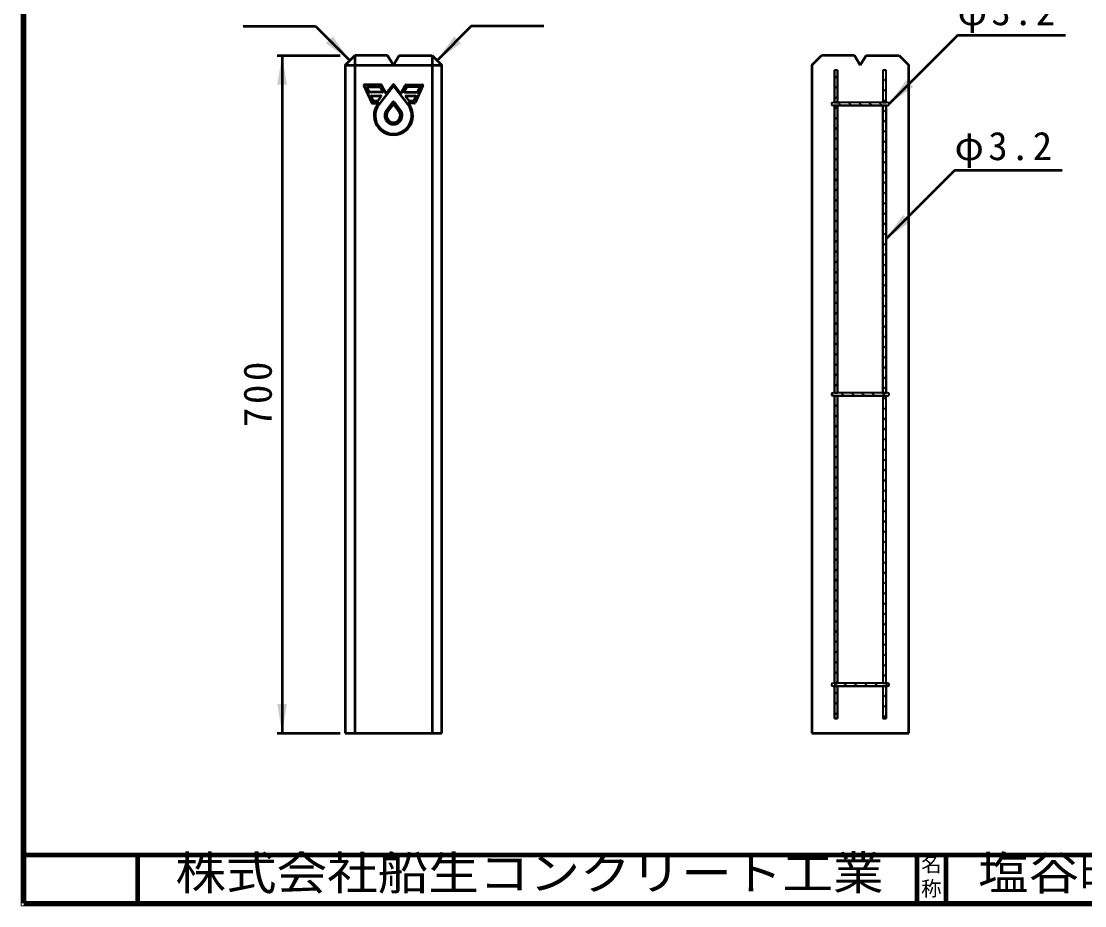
# Model space of a CAD drawing. Units: millimetres, scale not verified. Extents: x 100 to 4105, y 100 to 2870.
# Drawn here: x 100 to 2297, y 100 to 1928 of the extents above; entities that cross this region are included whole.
import ezdxf
from ezdxf.enums import TextEntityAlignment as Align

# ---------------------------------------------------------------- set-up
doc = ezdxf.new("R2010")
doc.units = ezdxf.units.MM
doc.header["$LTSCALE"] = 5
doc.layers.add('V-nasSTD', color=7, linetype='Continuous', lineweight=50)
doc.styles.add('ＭＳ ゴシック', font='')
doc.styles.get('ＭＳ ゴシック').set_extended_font_data('MS Gothic')

msp = doc.modelspace()

# ---------------------------------------------------------------- hatches: boundary and pattern name
at = {"layer": 'V-nasSTD'}
for points in [[(743.481, 1896.418), (778.836, 1846.921), (729.339, 1882.276)], [(994.192, 1896.418), (958.836, 1846.921), (1008.334, 1882.276)], [(648.836, 1796.921), (638.836, 1856.921), (628.836, 1796.921)], [(1928.223, 1806.418), (1892.868, 1756.921), (1942.366, 1792.276)], [(1921.823, 1527.564), (1886.468, 1478.066), (1935.966, 1513.422)], [(628.836, 516.921), (638.836, 456.921), (648.836, 516.921)]]:
    msp.add_hatch(color=256, dxfattribs=at).paths.add_polyline_path(points)

# ---------------------------------------------------------------- linework, layer by layer
at = {"layer": 'V-nasSTD', "lineweight": 100}
for p, q in [((105, 2865), (105, 105)), ((105, 205), (4100, 205)), ((340, 205), (340, 105)), ((1950, 205), (1950, 105)), ((2010, 205), (2010, 105)), ((105, 105), (4100, 105))]:
    msp.add_line(p, q, dxfattribs=at)
at = {"layer": 'V-nasSTD'}
for p, q in [((558.126, 1917.632), (708.126, 1917.632)), ((708.126, 1917.632), (778.836, 1846.921)), ((1029.547, 1917.632), (958.836, 1846.921)), ((1179.547, 1917.632), (1029.547, 1917.632)), ((2034.29, 1898.342), (1892.868, 1756.921)), ((2256.79, 1898.342), (2034.29, 1898.342)), ((628.836, 1856.921), (758.836, 1856.921)), ((638.836, 1856.921), (638.836, 456.921)), ((768.836, 1836.921), (788.836, 1856.921)), ((788.836, 1856.921), (788.836, 456.921)), ((856.836, 1856.921), (788.836, 1856.921)), ((856.836, 1856.921), (868.836, 1836.921)), ((868.836, 1836.921), (880.836, 1856.921)), ((880.836, 1856.921), (948.836, 1856.921)), ((948.836, 1856.921), (968.836, 1836.921)), ((948.836, 1856.921), (948.836, 456.921)), ((1733.268, 1836.921), (1753.268, 1856.921)), ((1821.268, 1856.921), (1753.268, 1856.921)), ((1821.268, 1856.921), (1833.268, 1836.921)), ((1833.268, 1836.921), (1845.268, 1856.921)), ((1845.268, 1856.921), (1913.268, 1856.921)), ((1913.268, 1856.921), (1933.268, 1836.921)), ((768.836, 1836.921), (768.836, 456.921)), ((768.836, 1836.921), (968.836, 1836.921)), ((968.836, 456.921), (968.836, 1836.921)), ((1733.268, 1836.921), (1733.268, 456.921)), ((1933.268, 456.921), (1933.268, 1836.921)), ((807.641, 1795.072), (823.93, 1759.236)), ((843.295, 1796.486), (808.551, 1796.486)), ((818.405, 1781.692), (814.141, 1791.072)), ((815.051, 1792.486), (840.877, 1792.486)), ((845.803, 1781.106), (819.315, 1781.106)), ((835.136, 1750.499), (868.044, 1793.301)), ((841.763, 1791.951), (846.688, 1782.571)), ((852.957, 1779.236), (844.18, 1795.951)), ((854.636, 1779.091), (868.044, 1796.531)), ((869.629, 1796.531), (883.037, 1779.091)), ((869.629, 1793.301), (902.537, 1750.499)), ((884.715, 1779.236), (893.493, 1795.951)), ((895.91, 1791.951), (890.985, 1782.571)), ((891.87, 1781.106), (918.361, 1781.106)), ((894.378, 1796.486), (928.83, 1796.486)), ((922.625, 1792.486), (896.796, 1792.486)), ((929.74, 1795.072), (913.451, 1759.236)), ((919.272, 1781.692), (923.535, 1791.072)), ((826.794, 1763.236), (822.53, 1772.616)), ((823.441, 1774.03), (842.311, 1774.03)), ((824.84, 1758.65), (836.889, 1758.65)), ((835.099, 1762.65), (827.704, 1762.65)), ((843.104, 1772.42), (835.892, 1763.04)), ((852.873, 1741.271), (868.044, 1761.003)), ((869.629, 1761.003), (884.8, 1741.271)), ((901.781, 1763.04), (894.569, 1772.42)), ((895.362, 1774.03), (914.232, 1774.03)), ((912.541, 1758.65), (900.784, 1758.65)), ((909.969, 1762.65), (902.574, 1762.65)), ((915.143, 1772.616), (910.879, 1763.236)), ((837.682, 1757.04), (833.362, 1751.422)), ((856.066, 1739.61), (868.044, 1755.189)), ((869.629, 1755.189), (881.607, 1739.61)), ((899.991, 1757.04), (904.311, 1751.422)), ((2027.89, 1619.488), (1886.468, 1478.066)), ((2250.39, 1619.488), (2027.89, 1619.488)), ((628.836, 456.921), (758.836, 456.921)), ((768.836, 456.921), (968.836, 456.921)), ((1733.268, 456.921), (1933.268, 456.921))]:
    msp.add_line(p, q, dxfattribs=at)
at = {"layer": 'V-nasSTD', "lineweight": 35}
for p, q in [((1786.468, 1826.921), (1780.068, 1826.921)), ((1780.068, 1760.121), (1780.068, 1826.921)), ((1786.468, 1826.921), (1780.068, 1826.921)), ((1780.068, 1826.921), (1780.068, 1760.121)), ((1786.468, 1826.921), (1786.468, 1760.121)), ((1786.468, 1760.121), (1786.468, 1826.921)), ((1886.468, 1826.921), (1880.068, 1826.921)), ((1880.068, 1826.921), (1880.068, 1760.121)), ((1880.068, 1824.209), (1882.78, 1826.921)), ((1886.468, 1826.921), (1880.068, 1826.921)), ((1880.068, 1826.921), (1880.068, 1760.121)), ((1886.468, 1760.121), (1886.468, 1826.921)), ((1886.468, 1760.121), (1886.468, 1826.921)), ((1780.068, 1809.062), (1786.468, 1815.462)), ((1880.068, 1802.996), (1886.468, 1809.396)), ((1780.068, 1787.848), (1786.468, 1794.248)), ((1880.068, 1781.782), (1886.468, 1788.182)), ((1889.668, 1760.121), (1776.868, 1760.121)), ((1780.068, 1760.121), (1776.868, 1760.121)), ((1780.068, 1766.635), (1786.468, 1773.035)), ((1786.468, 1760.121), (1780.068, 1760.121)), ((1780.068, 1760.121), (1786.468, 1760.121)), ((1880.068, 1760.121), (1786.468, 1760.121)), ((1787.486, 1760.121), (1793.886, 1753.721)), ((1808.699, 1760.121), (1815.099, 1753.721)), ((1829.912, 1760.121), (1836.312, 1753.721)), ((1851.125, 1760.121), (1857.525, 1753.721)), ((1872.338, 1760.121), (1878.738, 1753.721)), ((1880.068, 1760.569), (1886.468, 1766.969)), ((1886.468, 1760.121), (1880.068, 1760.121)), ((1880.068, 1760.121), (1886.468, 1760.121)), ((1889.668, 1760.121), (1886.468, 1760.121)), ((1889.668, 1753.721), (1776.868, 1753.721)), ((1776.868, 1753.721), (1780.068, 1753.721)), ((1780.068, 1160.121), (1780.068, 1753.721)), ((1786.468, 1753.721), (1780.068, 1753.721)), ((1780.068, 1753.721), (1780.068, 1160.121)), ((1780.068, 1753.721), (1786.468, 1753.721)), ((1780.068, 1745.422), (1786.468, 1751.822)), ((1786.468, 1753.721), (1786.468, 1160.121)), ((1786.468, 1160.121), (1786.468, 1753.721)), ((1786.468, 1753.721), (1880.068, 1753.721)), ((1880.068, 1160.121), (1880.068, 1753.721)), ((1880.068, 1753.721), (1886.468, 1753.721)), ((1886.468, 1753.721), (1880.068, 1753.721)), ((1880.068, 1753.721), (1880.068, 1160.121)), ((1880.068, 1739.356), (1886.468, 1745.756)), ((1886.468, 1753.721), (1886.468, 1160.121)), ((1886.468, 1753.721), (1889.668, 1753.721)), ((1886.468, 1160.121), (1886.468, 1753.721)), ((1780.068, 1724.209), (1786.468, 1730.609)), ((1880.068, 1718.143), (1886.468, 1724.543)), ((1780.068, 1702.996), (1786.468, 1709.396)), ((1880.068, 1696.93), (1886.468, 1703.33)), ((1780.068, 1681.782), (1786.468, 1688.182)), ((1880.068, 1675.716), (1886.468, 1682.116)), ((1780.068, 1660.569), (1786.468, 1666.969)), ((1880.068, 1654.503), (1886.468, 1660.903)), ((1780.068, 1639.356), (1786.468, 1645.756)), ((1880.068, 1633.29), (1886.468, 1639.69)), ((1780.068, 1618.143), (1786.468, 1624.543)), ((1880.068, 1612.077), (1886.468, 1618.477)), ((1780.068, 1596.93), (1786.468, 1603.33)), ((1780.068, 1575.716), (1786.468, 1582.116)), ((1880.068, 1590.864), (1886.468, 1597.264)), ((1780.068, 1554.503), (1786.468, 1560.903)), ((1880.068, 1569.65), (1886.468, 1576.05)), ((1780.068, 1533.29), (1786.468, 1539.69)), ((1880.068, 1548.437), (1886.468, 1554.837)), ((1780.068, 1512.077), (1786.468, 1518.477)), ((1880.068, 1527.224), (1886.468, 1533.624)), ((1780.068, 1490.864), (1786.468, 1497.264)), ((1880.068, 1506.011), (1886.468, 1512.411)), ((1780.068, 1469.65), (1786.468, 1476.05)), ((1880.068, 1484.798), (1886.468, 1491.198)), ((1780.068, 1448.437), (1786.468, 1454.837)), ((1880.068, 1463.584), (1886.468, 1469.984)), ((1780.068, 1427.224), (1786.468, 1433.624)), ((1880.068, 1442.371), (1886.468, 1448.771)), ((1780.068, 1406.011), (1786.468, 1412.411)), ((1880.068, 1421.158), (1886.468, 1427.558)), ((1880.068, 1399.945), (1886.468, 1406.345)), ((1780.068, 1384.798), (1786.468, 1391.198)), ((1880.068, 1378.732), (1886.468, 1385.132)), ((1780.068, 1363.584), (1786.468, 1369.984)), ((1880.068, 1357.518), (1886.468, 1363.918)), ((1780.068, 1342.371), (1786.468, 1348.771)), ((1880.068, 1336.305), (1886.468, 1342.705)), ((1780.068, 1321.158), (1786.468, 1327.558)), ((1880.068, 1315.092), (1886.468, 1321.492)), ((1780.068, 1299.945), (1786.468, 1306.345)), ((1880.068, 1293.879), (1886.468, 1300.279)), ((1780.068, 1278.732), (1786.468, 1285.132)), ((1880.068, 1272.666), (1886.468, 1279.066)), ((1780.068, 1257.518), (1786.468, 1263.918)), ((1880.068, 1251.452), (1886.468, 1257.852)), ((1780.068, 1236.305), (1786.468, 1242.705)), ((1880.068, 1230.239), (1886.468, 1236.639)), ((1780.068, 1215.092), (1786.468, 1221.492)), ((1880.068, 1209.026), (1886.468, 1215.426)), ((1780.068, 1193.879), (1786.468, 1200.279)), ((1880.068, 1187.813), (1886.468, 1194.213)), ((1780.068, 1172.666), (1786.468, 1179.066)), ((1880.068, 1166.6), (1886.468, 1173)), ((1774.028, 1158.396), (1778.703, 1153.721)), ((1889.668, 1160.121), (1776.868, 1160.121)), ((1780.068, 1160.121), (1776.868, 1160.121)), ((1889.668, 1153.721), (1776.868, 1153.721)), ((1776.868, 1153.721), (1780.068, 1153.721)), ((1780.068, 1160.121), (1786.468, 1160.121)), ((1786.468, 1160.121), (1780.068, 1160.121)), ((1780.068, 560.121), (1780.068, 1153.721)), ((1780.068, 1151.452), (1782.337, 1153.721)), ((1786.468, 1153.721), (1780.068, 1153.721)), ((1780.068, 1153.721), (1780.068, 560.121)), ((1780.068, 1153.721), (1786.468, 1153.721)), ((1880.068, 1160.121), (1786.468, 1160.121)), ((1786.468, 1153.721), (1786.468, 560.121)), ((1786.468, 560.121), (1786.468, 1153.721)), ((1786.468, 1153.721), (1880.068, 1153.721)), ((1793.516, 1160.121), (1799.916, 1153.721)), ((1814.729, 1160.121), (1821.129, 1153.721)), ((1835.942, 1160.121), (1842.342, 1153.721)), ((1857.156, 1160.121), (1863.556, 1153.721)), ((1878.369, 1160.121), (1884.769, 1153.721)), ((1880.068, 1160.121), (1886.468, 1160.121)), ((1886.468, 1160.121), (1880.068, 1160.121)), ((1880.068, 1153.721), (1880.068, 560.121)), ((1886.468, 1153.721), (1880.068, 1153.721)), ((1880.068, 1153.721), (1880.068, 560.121)), ((1880.068, 1153.721), (1886.468, 1153.721)), ((1880.068, 1145.386), (1886.468, 1151.786)), ((1889.668, 1160.121), (1886.468, 1160.121)), ((1886.468, 560.121), (1886.468, 1153.721)), ((1886.468, 560.121), (1886.468, 1153.721)), ((1886.468, 1153.721), (1889.668, 1153.721)), ((1780.068, 1130.239), (1786.468, 1136.639)), ((1880.068, 1124.173), (1886.468, 1130.573)), ((1780.068, 1109.026), (1786.468, 1115.426)), ((1880.068, 1102.96), (1886.468, 1109.36)), ((1780.068, 1087.813), (1786.468, 1094.213)), ((1880.068, 1081.747), (1886.468, 1088.147)), ((1780.068, 1066.6), (1786.468, 1073)), ((1880.068, 1060.534), (1886.468, 1066.934)), ((1780.068, 1045.386), (1786.468, 1051.786)), ((1880.068, 1039.32), (1886.468, 1045.72)), ((1780.068, 1024.173), (1786.468, 1030.573)), ((1880.068, 1018.107), (1886.468, 1024.507)), ((1780.068, 1002.96), (1786.468, 1009.36)), ((1880.068, 996.894), (1886.468, 1003.294)), ((1780.068, 981.747), (1786.468, 988.147)), ((1780.068, 960.534), (1786.468, 966.934)), ((1880.068, 975.681), (1886.468, 982.081)), ((1780.068, 939.32), (1786.468, 945.72)), ((1880.068, 954.468), (1886.468, 960.868)), ((1780.068, 918.107), (1786.468, 924.507)), ((1880.068, 933.254), (1886.468, 939.654)), ((1780.068, 896.894), (1786.468, 903.294)), ((1880.068, 912.041), (1886.468, 918.441)), ((1780.068, 875.681), (1786.468, 882.081)), ((1880.068, 890.828), (1886.468, 897.228)), ((1780.068, 854.468), (1786.468, 860.868)), ((1880.068, 869.615), (1886.468, 876.015)), ((1780.068, 833.254), (1786.468, 839.654)), ((1880.068, 848.402), (1886.468, 854.802)), ((1780.068, 812.041), (1786.468, 818.441)), ((1880.068, 827.188), (1886.468, 833.588)), ((1780.068, 790.828), (1786.468, 797.228)), ((1880.068, 805.975), (1886.468, 812.375)), ((1880.068, 784.762), (1886.468, 791.162)), ((1780.068, 769.615), (1786.468, 776.015)), ((1880.068, 763.549), (1886.468, 769.949)), ((1780.068, 748.402), (1786.468, 754.802)), ((1880.068, 742.336), (1886.468, 748.736)), ((1780.068, 727.188), (1786.468, 733.588)), ((1880.068, 721.122), (1886.468, 727.522)), ((1780.068, 705.975), (1786.468, 712.375)), ((1880.068, 699.909), (1886.468, 706.309)), ((1780.068, 684.762), (1786.468, 691.162)), ((1880.068, 678.696), (1886.468, 685.096)), ((1780.068, 663.549), (1786.468, 669.949)), ((1880.068, 657.483), (1886.468, 663.883)), ((1780.068, 642.336), (1786.468, 648.736)), ((1880.068, 636.269), (1886.468, 642.669)), ((1780.068, 621.122), (1786.468, 627.522)), ((1880.068, 615.056), (1886.468, 621.456)), ((1780.068, 599.909), (1786.468, 606.309)), ((1880.068, 593.843), (1886.468, 600.243)), ((1780.068, 578.696), (1786.468, 585.096)), ((1880.068, 572.63), (1886.468, 579.03)), ((1889.668, 560.121), (1776.868, 560.121)), ((1780.068, 560.121), (1776.868, 560.121)), ((1889.668, 553.721), (1776.868, 553.721)), ((1776.868, 553.721), (1780.068, 553.721)), ((1778.333, 560.121), (1784.733, 553.721)), ((1786.468, 560.121), (1780.068, 560.121)), ((1780.068, 560.121), (1786.468, 560.121)), ((1780.068, 486.921), (1780.068, 553.721)), ((1780.068, 553.721), (1786.468, 553.721)), ((1786.468, 553.721), (1780.068, 553.721)), ((1780.068, 553.721), (1780.068, 486.921)), ((1782.706, 560.121), (1786.468, 563.883)), ((1880.068, 560.121), (1786.468, 560.121)), ((1786.468, 553.721), (1786.468, 486.921)), ((1786.468, 553.721), (1880.068, 553.721)), ((1786.468, 486.921), (1786.468, 553.721)), ((1799.546, 560.121), (1805.946, 553.721)), ((1820.759, 560.121), (1827.159, 553.721)), ((1841.973, 560.121), (1848.373, 553.721)), ((1863.186, 560.121), (1869.586, 553.721)), ((1886.468, 560.121), (1880.068, 560.121)), ((1880.068, 560.121), (1886.468, 560.121)), ((1880.068, 553.721), (1880.068, 486.921)), ((1880.068, 553.721), (1886.468, 553.721)), ((1880.068, 551.417), (1882.372, 553.721)), ((1886.468, 553.721), (1880.068, 553.721)), ((1880.068, 553.721), (1880.068, 486.921)), ((1884.399, 560.121), (1890.646, 553.874)), ((1889.668, 560.121), (1886.468, 560.121)), ((1886.468, 553.721), (1886.468, 486.921)), ((1886.468, 553.721), (1889.668, 553.721)), ((1886.468, 486.921), (1886.468, 553.721)), ((1780.068, 536.269), (1786.468, 542.669)), ((1880.068, 530.203), (1886.468, 536.603)), ((1780.068, 515.056), (1786.468, 521.456)), ((1880.068, 508.99), (1886.468, 515.39)), ((1780.068, 493.843), (1786.468, 500.243)), ((1786.468, 486.921), (1780.068, 486.921)), ((1780.068, 486.921), (1786.468, 486.921)), ((1880.068, 487.777), (1886.468, 494.177)), ((1886.468, 486.921), (1880.068, 486.921)), ((1880.068, 486.921), (1886.468, 486.921))]:
    msp.add_line(p, q, dxfattribs=at)
at = {"layer": 'V-nasSTD', "lineweight": 13}
msp.add_lwpolyline([(100, 100), (100, 2870), (4105, 2870), (4105, 100)], close=True, dxfattribs=at)
at = {"layer": 'V-nasSTD'}
for centre, radius, start, end in [((808.551, 1795.486), 1, 90, 204.44395), ((815.051, 1791.486), 1, 90, 204.44395), ((819.315, 1782.106), 1, 204.44395, 270), ((840.877, 1791.486), 1, 27.7047, 90), ((843.295, 1795.486), 1, 27.7047, 90), ((845.803, 1782.106), 1, 270, 27.7047), ((868.836, 1795.921), 1, 37.55443, 142.44557), ((868.836, 1792.691), 1, 37.55443, 142.44557), ((891.87, 1782.106), 1, 152.2953, 270), ((894.378, 1795.486), 1, 90, 152.2953), ((896.796, 1791.486), 1, 90, 152.2953), ((918.361, 1782.106), 1, 270, 335.55605), ((922.625, 1791.486), 1, 335.55605, 90), ((928.83, 1795.486), 1, 335.55605, 90), ((823.441, 1773.03), 1, 90, 204.44395), ((824.84, 1759.65), 1, 204.44395, 270), ((827.704, 1763.65), 1, 204.44395, 270), ((835.099, 1763.65), 1, 270, 322.44557), ((836.889, 1757.65), 1, 322.44557, 90), ((842.311, 1773.03), 1, 322.44557, 90), ((853.843, 1779.701), 1, 207.7047, 322.44557), ((868.836, 1760.393), 1, 37.55443, 142.44557), ((883.83, 1779.701), 1, 217.55443, 332.2953), ((895.362, 1773.03), 1, 90, 217.55443), ((900.784, 1757.65), 1, 90, 217.55443), ((902.574, 1763.65), 1, 217.55443, 270), ((909.969, 1763.65), 1, 270, 335.55605), ((912.541, 1759.65), 1, 270, 335.55605), ((914.232, 1773.03), 1, 335.55605, 90), ((868.836, 1732.966), 39.988, 152.51357, 27.48643), ((868.836, 1732.966), 37.989, 152.51357, 27.48643), ((868.836, 1732.966), 17.995, 152.51357, 27.48643), ((868.836, 1732.966), 14.396, 152.51357, 27.48643), ((868.836, 1754.58), 1, 37.55443, 142.44557)]:
    msp.add_arc(centre, radius, start, end, dxfattribs=at)
at = {"layer": 'V-nasSTD', "lineweight": 35}
for centre, start, end in [((1776.868, 1756.921), 90, 270), ((1776.868, 1756.921), 90, 270), ((1889.668, 1756.921), 270, 90), ((1889.668, 1756.921), 270, 90), ((1776.868, 1156.921), 90, 270), ((1776.868, 1156.921), 90, 270), ((1889.668, 1156.921), 270, 90), ((1889.668, 1156.921), 270, 90), ((1776.868, 556.921), 90, 270), ((1776.868, 556.921), 90, 270), ((1889.668, 556.921), 270, 90), ((1889.668, 556.921), 270, 90)]:
    msp.add_arc(centre, 3.2, start, end, dxfattribs=at)

# ---------------------------------------------------------------- texts
at = {"layer": 'V-nasSTD', "style": 'ＭＳ ゴシック', "width": 1.1}
for s, p in [('株式会社船生コンクリート工業', (418.279, 202.55)), ('塩谷町境界標', (2076.25, 202.47))]:
    msp.add_text(s, height=69.65, dxfattribs=at).set_placement(p, align=Align.TOP_LEFT)
at = {"layer": 'V-nasSTD', "style": 'ＭＳ ゴシック'}
for s, p in [('名', (1958.982, 200.999)), ('称', (1958.976, 151.01))]:
    msp.add_text(s, height=30.79, dxfattribs=at).set_placement(p, align=Align.TOP_LEFT)
at = {"layer": 'V-nasSTD', "char_height": 58.65, "attachment_point": 1, "style": 'ＭＳ ゴシック'}
for insert in [(2034.29, 1978.342), (2027.89, 1699.488)]:
    msp.add_mtext('\\T1.15;φ3.2', dxfattribs=dict(at, insert=insert))
at = {"layer": 'V-nasSTD', "insert": (558.836, 1089.421), "char_height": 58.65, "attachment_point": 1, "rotation": 90, "style": 'ＭＳ ゴシック'}
msp.add_mtext('\\T1.19;700', dxfattribs=at)

doc.saveas('drawing.dxf')
